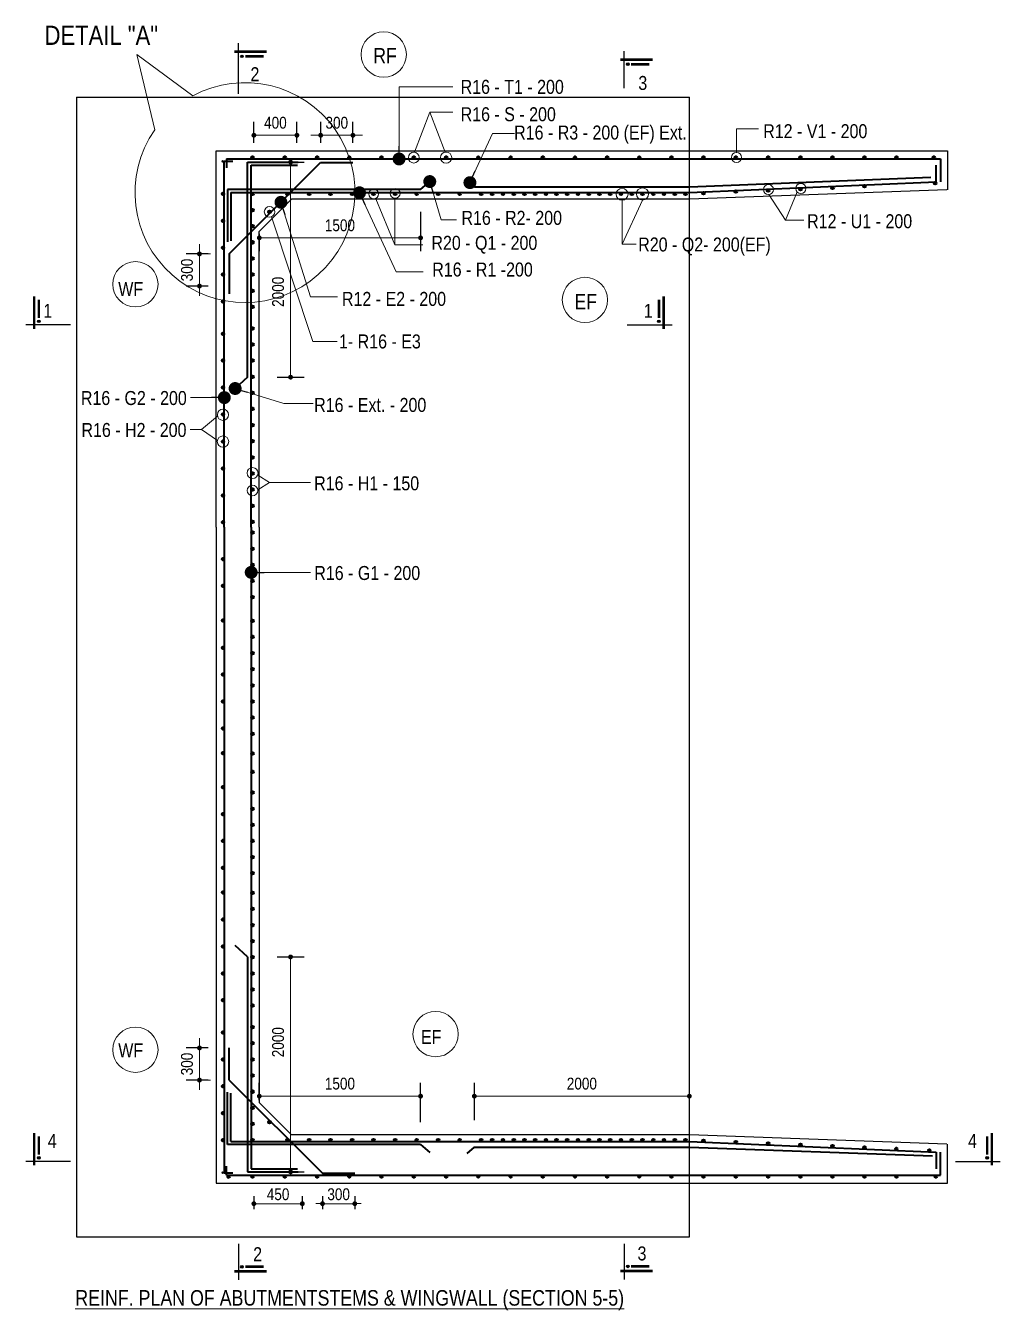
# Model space of a CAD drawing. Header units: millimetres. Extents: x -44822 to 222670, y -173707 to 25116.
# Drawn here: x 201353 to 210416, y 2282 to 14230 of the extents above; entities that cross this region are included whole.
import ezdxf

# ---------------------------------------------------------------- set-up
doc = ezdxf.new("R2010")
doc.units = ezdxf.units.MM
doc.header["$LTSCALE"] = 5
doc.header["$PDMODE"] = 2
doc.layers.add('Abutment W Line', color=200, linetype='Continuous')
doc.layers.add('Extra Line', color=70, linetype='Continuous')
for name, color, linetype, lineweight in [('Ber', 12, 'Continuous', 35), ('Dimision', 4, 'Continuous', 13), ('Text', 7, 'Continuous', 0)]:
    doc.layers.add(name, color=color, linetype=linetype, lineweight=lineweight)
doc.styles.get("Standard").update_dxf_attribs({"font": 'ARIALN.TTF'})
doc.dimstyles.new('ISO-25', dxfattribs={"dimtxt": 75, "dimasz": 45, "dimexe": 125, "dimexo": 75.625, "dimgap": 60, "dimtad": 1, "dimdec": 0, "dimtxsty": 'Standard', "dimblk": 'DOT', "dimcen": 52.5, "dimclrd": 256, "dimclre": 256, "dimclrt": 256, "dimadec": 0, "dimazin": 0, "dimtfac": 1, "dimtdec": 0, "dimtix": 1, "dimtmove": 0, "dimatfit": 3, "dimldrblk": 'DOT', "dimfxl": 1, "dimlwd": -1, "dimarcsym": 0})

# ---------------------------------------------------------------- blocks, each defined once
blk = doc.blocks.new('_Dot')
at = {"color": 0, "linetype": 'ByBlock', "lineweight": -2}
blk.add_line((-0.5, 0), (-1, 0), dxfattribs=at)
at = {"color": 0, "linetype": 'ByBlock', "const_width": 0.5}
blk.add_lwpolyline([(-0.25, 0, 1), (0.25, 0, 1)], format="xyb", close=True, dxfattribs=at)
blk = doc.blocks.new('*D213')
at = {"layer": 'Defpoints', "color": 0, "lineweight": 50, "transparency": 16777216}
for p in [(203875, 13211), (203475, 13065), (203875, 13065)]:
    blk.add_point(p, dxfattribs=at)
at = {"layer": 'Dimision', "lineweight": -2, "transparency": 16777216}
for p, q in [((203475, 13141), (203475, 13336)), ((203875, 13141), (203875, 13336))]:
    blk.add_line(p, q, dxfattribs=at)
at = {"layer": 'Dimision', "transparency": 16777216}
blk.add_line((203520, 13211), (203830, 13211), dxfattribs=at)
at = {"layer": 'Dimision', "transparency": 16777216, "xscale": 45, "yscale": 45, "zscale": 45, "rotation": 180}
blk.add_blockref('_Dot', (203475, 13211), dxfattribs=at)
at = {"layer": 'Dimision', "transparency": 16777216, "xscale": 45, "yscale": 45, "zscale": 45}
blk.add_blockref('_Dot', (203875, 13211), dxfattribs=at)
at = {"layer": 'Dimision', "transparency": 16777216, "insert": (203675, 13327), "char_height": 110, "attachment_point": 5}
blk.add_mtext('400', dxfattribs=at)
blk = doc.blocks.new('*D214')
at = {"layer": 'Defpoints', "color": 0, "lineweight": 50, "transparency": 16777216}
for p in [(204396, 13211), (204096, 13065), (204396, 13065)]:
    blk.add_point(p, dxfattribs=at)
at = {"layer": 'Dimision', "lineweight": -2, "transparency": 16777216}
for p, q in [((204096, 13141), (204096, 13336)), ((204396, 13141), (204396, 13336))]:
    blk.add_line(p, q, dxfattribs=at)
at = {"layer": 'Dimision', "transparency": 16777216}
for p, q in [((204051, 13211), (204006, 13211)), ((204096, 13211), (204396, 13211)), ((204441, 13211), (204486, 13211))]:
    blk.add_line(p, q, dxfattribs=at)
at = {"layer": 'Dimision', "transparency": 16777216, "xscale": 45, "yscale": 45, "zscale": 45}
blk.add_blockref('_Dot', (204096, 13211), dxfattribs=at)
at = {"layer": 'Dimision', "transparency": 16777216, "xscale": 45, "yscale": 45, "zscale": 45, "rotation": 180}
blk.add_blockref('_Dot', (204396, 13211), dxfattribs=at)
at = {"layer": 'Dimision', "transparency": 16777216, "insert": (204246, 13327), "char_height": 110, "attachment_point": 5}
blk.add_mtext('300', dxfattribs=at)
blk = doc.blocks.new('*D239')
at = {"layer": 'Defpoints', "color": 0, "lineweight": 50, "transparency": 16777216}
for p in [(203125, 12108), (202969, 11808), (203125, 11808)]:
    blk.add_point(p, dxfattribs=at)
at = {"layer": 'Dimision', "transparency": 16777216}
for p, q in [((202969, 12153), (202969, 12198)), ((202969, 12108), (202969, 11808)), ((202969, 11763), (202969, 11718))]:
    blk.add_line(p, q, dxfattribs=at)
at = {"layer": 'Dimision', "lineweight": -2, "transparency": 16777216}
for p, q in [((203049, 12108), (202844, 12108)), ((203049, 11808), (202844, 11808))]:
    blk.add_line(p, q, dxfattribs=at)
at = {"layer": 'Dimision', "transparency": 16777216, "xscale": 45, "yscale": 45, "zscale": 45}
for p, rotation in [((202969, 12108), 270), ((202969, 11808), 90)]:
    blk.add_blockref('_Dot', p, dxfattribs=dict(at, rotation=rotation))
at = {"layer": 'Dimision', "transparency": 16777216, "insert": (202853, 11958), "char_height": 110, "attachment_point": 5, "rotation": 90}
blk.add_mtext('300', dxfattribs=at)
blk = doc.blocks.new('*D216')
at = {"layer": 'Defpoints', "color": 0, "lineweight": 50, "transparency": 16777216}
for p in [(205025, 12574), (203525, 12370), (205025, 12257)]:
    blk.add_point(p, dxfattribs=at)
at = {"layer": 'Dimision', "lineweight": -2, "transparency": 16777216}
for p, q in [((205025, 12499), (205025, 12132)), ((203525, 12294), (203525, 12132))]:
    blk.add_line(p, q, dxfattribs=at)
at = {"layer": 'Dimision', "transparency": 16777216}
blk.add_line((203570, 12257), (204980, 12257), dxfattribs=at)
at = {"layer": 'Dimision', "transparency": 16777216, "xscale": 45, "yscale": 45, "zscale": 45, "rotation": 180}
blk.add_blockref('_Dot', (203525, 12257), dxfattribs=at)
at = {"layer": 'Dimision', "transparency": 16777216, "xscale": 45, "yscale": 45, "zscale": 45}
blk.add_blockref('_Dot', (205025, 12257), dxfattribs=at)
at = {"layer": 'Dimision', "transparency": 16777216, "insert": (204275, 12373), "char_height": 110, "attachment_point": 5}
blk.add_mtext('1500', dxfattribs=at)
blk = doc.blocks.new('*D217')
at = {"layer": 'Defpoints', "color": 0, "lineweight": 50, "transparency": 16777216}
for p in [(203417, 12961), (203614, 10961), (203816, 10961)]:
    blk.add_point(p, dxfattribs=at)
at = {"layer": 'Dimision', "lineweight": -2, "transparency": 16777216}
for p, q in [((203493, 12961), (203941, 12961)), ((203690, 10961), (203941, 10961))]:
    blk.add_line(p, q, dxfattribs=at)
at = {"layer": 'Dimision', "transparency": 16777216}
blk.add_line((203816, 12916), (203816, 11006), dxfattribs=at)
at = {"layer": 'Dimision', "transparency": 16777216, "xscale": 45, "yscale": 45, "zscale": 45}
for p, rotation in [((203816, 12961), 90), ((203816, 10961), 270)]:
    blk.add_blockref('_Dot', p, dxfattribs=dict(at, rotation=rotation))
at = {"layer": 'Dimision', "transparency": 16777216, "insert": (203700, 11755), "char_height": 110, "attachment_point": 5, "rotation": 90}
blk.add_mtext('2000', dxfattribs=at)
blk = doc.blocks.new('*D231')
at = {"layer": 'Defpoints', "color": 0, "lineweight": 50, "transparency": 16777216}
for p in [(203475, 3420), (203925, 3420), (203925, 3274)]:
    blk.add_point(p, dxfattribs=at)
at = {"layer": 'Dimision', "lineweight": -2, "transparency": 16777216}
for p, q in [((203475, 3344), (203475, 3224)), ((203925, 3344), (203925, 3224))]:
    blk.add_line(p, q, dxfattribs=at)
at = {"layer": 'Dimision', "transparency": 16777216}
blk.add_line((203520, 3274), (203880, 3274), dxfattribs=at)
at = {"layer": 'Dimision', "transparency": 16777216, "xscale": 45, "yscale": 45, "zscale": 45, "rotation": 180}
blk.add_blockref('_Dot', (203475, 3274), dxfattribs=at)
at = {"layer": 'Dimision', "transparency": 16777216, "xscale": 45, "yscale": 45, "zscale": 45}
blk.add_blockref('_Dot', (203925, 3274), dxfattribs=at)
at = {"layer": 'Dimision', "transparency": 16777216, "insert": (203700, 3361), "char_height": 110, "attachment_point": 5}
blk.add_mtext('450', dxfattribs=at)
blk = doc.blocks.new('*D232')
at = {"layer": 'Defpoints', "color": 0, "lineweight": 50, "transparency": 16777216}
for p in [(204113, 3420), (204413, 3420), (204413, 3274)]:
    blk.add_point(p, dxfattribs=at)
at = {"layer": 'Dimision', "lineweight": -2, "transparency": 16777216}
for p, q in [((204113, 3344), (204113, 3224)), ((204413, 3344), (204413, 3224))]:
    blk.add_line(p, q, dxfattribs=at)
at = {"layer": 'Dimision', "transparency": 16777216}
blk.add_line((204158, 3274), (204368, 3274), dxfattribs=at)
at = {"layer": 'Dimision', "transparency": 16777216, "xscale": 45, "yscale": 45, "zscale": 45, "rotation": 180}
blk.add_blockref('_Dot', (204113, 3274), dxfattribs=at)
at = {"layer": 'Dimision', "transparency": 16777216, "xscale": 45, "yscale": 45, "zscale": 45}
blk.add_blockref('_Dot', (204413, 3274), dxfattribs=at)
at = {"layer": 'Dimision', "transparency": 16777216, "insert": (204263, 3361), "char_height": 110, "attachment_point": 5}
blk.add_mtext('300', dxfattribs=at)
blk = doc.blocks.new('*D242')
at = {"layer": 'Defpoints', "color": 0, "lineweight": 50, "transparency": 16777216}
for p in [(202969, 4723), (203125, 4723), (203125, 4423)]:
    blk.add_point(p, dxfattribs=at)
at = {"layer": 'Dimision', "transparency": 16777216}
for p, q in [((202969, 4768), (202969, 4813)), ((202969, 4423), (202969, 4723)), ((202969, 4378), (202969, 4333))]:
    blk.add_line(p, q, dxfattribs=at)
at = {"layer": 'Dimision', "lineweight": -2, "transparency": 16777216}
for p, q in [((203049, 4723), (202844, 4723)), ((203049, 4423), (202844, 4423))]:
    blk.add_line(p, q, dxfattribs=at)
at = {"layer": 'Dimision', "transparency": 16777216, "xscale": 45, "yscale": 45, "zscale": 45}
for p, rotation in [((202969, 4723), 270), ((202969, 4423), 90)]:
    blk.add_blockref('_Dot', p, dxfattribs=dict(at, rotation=rotation))
at = {"layer": 'Dimision', "transparency": 16777216, "insert": (202853, 4573), "char_height": 110, "attachment_point": 5, "rotation": 90}
blk.add_mtext('300', dxfattribs=at)
blk = doc.blocks.new('*D234')
at = {"layer": 'Defpoints', "color": 0, "lineweight": 50, "transparency": 16777216}
for p in [(205025, 4274), (203525, 4161), (205025, 3957)]:
    blk.add_point(p, dxfattribs=at)
at = {"layer": 'Dimision', "lineweight": -2, "transparency": 16777216}
for p, q in [((203525, 4237), (203525, 4399)), ((205025, 4032), (205025, 4399))]:
    blk.add_line(p, q, dxfattribs=at)
at = {"layer": 'Dimision', "transparency": 16777216}
blk.add_line((203570, 4274), (204980, 4274), dxfattribs=at)
at = {"layer": 'Dimision', "transparency": 16777216, "xscale": 45, "yscale": 45, "zscale": 45, "rotation": 180}
blk.add_blockref('_Dot', (203525, 4274), dxfattribs=at)
at = {"layer": 'Dimision', "transparency": 16777216, "xscale": 45, "yscale": 45, "zscale": 45}
blk.add_blockref('_Dot', (205025, 4274), dxfattribs=at)
at = {"layer": 'Dimision', "transparency": 16777216, "insert": (204275, 4390), "char_height": 110, "attachment_point": 5}
blk.add_mtext('1500', dxfattribs=at)
blk = doc.blocks.new('*D235')
at = {"layer": 'Defpoints', "color": 0, "lineweight": 50, "transparency": 16777216}
for p in [(205525, 4274), (205525, 3976), (207525, 4006)]:
    blk.add_point(p, dxfattribs=at)
at = {"layer": 'Dimision', "lineweight": -2, "transparency": 16777216}
for p, q in [((205525, 4052), (205525, 4399)), ((207525, 4082), (207525, 4399))]:
    blk.add_line(p, q, dxfattribs=at)
at = {"layer": 'Dimision', "transparency": 16777216}
blk.add_line((207480, 4274), (205570, 4274), dxfattribs=at)
at = {"layer": 'Dimision', "transparency": 16777216, "xscale": 45, "yscale": 45, "zscale": 45, "rotation": 180}
blk.add_blockref('_Dot', (205525, 4274), dxfattribs=at)
at = {"layer": 'Dimision', "transparency": 16777216, "xscale": 45, "yscale": 45, "zscale": 45}
blk.add_blockref('_Dot', (207525, 4274), dxfattribs=at)
at = {"layer": 'Dimision', "transparency": 16777216, "insert": (206525, 4390), "char_height": 110, "attachment_point": 5}
blk.add_mtext('2000', dxfattribs=at)
blk = doc.blocks.new('*D295')
at = {"layer": 'Defpoints', "color": 0, "lineweight": 50, "transparency": 16777216}
for p in [(203614, 5569), (203816, 5569), (203417, 3570)]:
    blk.add_point(p, dxfattribs=at)
at = {"layer": 'Dimision', "lineweight": -2, "transparency": 16777216}
for p, q in [((203690, 5569), (203941, 5569)), ((203493, 3570), (203941, 3570))]:
    blk.add_line(p, q, dxfattribs=at)
at = {"layer": 'Dimision', "transparency": 16777216}
blk.add_line((203816, 3615), (203816, 5524), dxfattribs=at)
at = {"layer": 'Dimision', "transparency": 16777216, "xscale": 45, "yscale": 45, "zscale": 45}
for p, rotation in [((203816, 5569), 90), ((203816, 3570), 270)]:
    blk.add_blockref('_Dot', p, dxfattribs=dict(at, rotation=rotation))
at = {"layer": 'Dimision', "transparency": 16777216, "insert": (203700, 4776), "char_height": 110, "attachment_point": 5, "rotation": 90}
blk.add_mtext('2000', dxfattribs=at)

msp = doc.modelspace()

# ---------------------------------------------------------------- hatches: boundary and pattern name
at = {"layer": 'Ber'}
for points in [[(203172.3, 12968.7, 1), (203197.3, 12968.7, 1)], [(203450, 13003, 1), (203475, 13003, 1)], [(203450, 13003, 1), (203475, 13003, 1)], [(203750, 13003, 1), (203775, 13003, 1)], [(203750, 13003, 1), (203775, 13003, 1)], [(204050, 13003, 1), (204075, 13003, 1)], [(204050, 13003, 1), (204075, 13003, 1)], [(204350, 13003, 1), (204375, 13003, 1)], [(204350, 13003, 1), (204375, 13003, 1)], [(204650, 13003, 1), (204675, 13003, 1)], [(204650, 13003, 1), (204675, 13003, 1)], [(204950, 13003, 1), (204975, 13003, 1)], [(204950, 13003, 1), (204975, 13003, 1)], [(205250, 13003, 1), (205275, 13003, 1)], [(205250, 13003, 1), (205275, 13003, 1)], [(205550, 13003, 1), (205575, 13003, 1)], [(205550, 13003, 1), (205575, 13003, 1)], [(205850, 13003, 1), (205875, 13003, 1)], [(205850, 13003, 1), (205875, 13003, 1)], [(206148.6, 13003, 1), (206173.6, 13003, 1)], [(206148.6, 13003, 1), (206173.6, 13003, 1)], [(206448.6, 13003, 1), (206473.6, 13003, 1)], [(206448.6, 13003, 1), (206473.6, 13003, 1)], [(206748.6, 13003, 1), (206773.6, 13003, 1)], [(206748.6, 13003, 1), (206773.6, 13003, 1)], [(207047.2, 13003, 1), (207072.2, 13003, 1)], [(207345.8, 13003, 1), (207370.8, 13003, 1)], [(207643.9, 13003, 1), (207668.9, 13003, 1)], [(207944.6, 13003, 1), (207969.6, 13003, 1)], [(207944.6, 13003, 1), (207969.6, 13003, 1)], [(208245.3, 13003, 1), (208270.3, 13003, 1)], [(208245.3, 13003, 1), (208270.3, 13003, 1)], [(208546, 13003, 1), (208571, 13003, 1)], [(208546, 13003, 1), (208571, 13003, 1)], [(208844.1, 13003, 1), (208869.1, 13003, 1)], [(208844.1, 13003, 1), (208869.1, 13003, 1)], [(209140.7, 13003, 1), (209165.7, 13003, 1)], [(209140.7, 13003, 1), (209165.7, 13003, 1)], [(209438.6, 13003, 1), (209463.6, 13003, 1)], [(209438.6, 13003, 1), (209463.6, 13003, 1)], [(209786.3, 13003, 1), (209811.3, 13003, 1)], [(209786.3, 13003, 1), (209811.3, 13003, 1)], [(203175, 12665.2, 1), (203200, 12665.2, 1)], [(203450, 12665.2, 1), (203475, 12665.2, 1)], [(203775.8, 12665.1, 1), (203800.8, 12665.1, 1)], [(203975.8, 12665.1, 1), (204000.8, 12665.1, 1)], [(204175.8, 12665.1, 1), (204200.8, 12665.1, 1)], [(204375.8, 12665.1, 1), (204400.8, 12665.1, 1)], [(204575.8, 12665.1, 1), (204600.8, 12665.1, 1)], [(204775.8, 12665.1, 1), (204800.8, 12665.1, 1)], [(204975.8, 12665.1, 1), (205000.8, 12665.1, 1)], [(205175.8, 12665.1, 1), (205200.8, 12665.1, 1)], [(205375.8, 12665.1, 1), (205400.8, 12665.1, 1)], [(205575.7, 12665.1, 1), (205600.7, 12665.1, 1)], [(205679.2, 12665.1, 1), (205704.2, 12665.1, 1)], [(205779.2, 12665.1, 1), (205804.2, 12665.1, 1)], [(205879.2, 12665.1, 1), (205904.2, 12665.1, 1)], [(205979.2, 12665.1, 1), (206004.2, 12665.1, 1)], [(206079.2, 12665.1, 1), (206104.2, 12665.1, 1)], [(206179.2, 12665.1, 1), (206204.2, 12665.1, 1)], [(206276.7, 12665.1, 1), (206301.7, 12665.1, 1)], [(206376.7, 12665.1, 1), (206401.7, 12665.1, 1)], [(206476.7, 12665.1, 1), (206501.7, 12665.1, 1)], [(206576.7, 12665.1, 1), (206601.7, 12665.1, 1)], [(206676.7, 12665.1, 1), (206701.7, 12665.1, 1)], [(206776.7, 12665.1, 1), (206801.7, 12665.1, 1)], [(206876.7, 12665.1, 1), (206901.7, 12665.1, 1)], [(206976.7, 12665.1, 1), (207001.7, 12665.1, 1)], [(207076.7, 12665.1, 1), (207101.7, 12665.1, 1)], [(207176.7, 12665.1, 1), (207201.7, 12665.1, 1)], [(207276.7, 12665.1, 1), (207301.7, 12665.1, 1)], [(207376.7, 12665.1, 1), (207401.7, 12665.1, 1)], [(207476.7, 12665.1, 1), (207501.7, 12665.1, 1)], [(207643.9, 12671.9, 1), (207668.9, 12671.9, 1)], [(207944.6, 12687.7, 1), (207969.6, 12687.7, 1)], [(208245.3, 12696.9, 1), (208270.3, 12696.9, 1)], [(208546, 12710.4, 1), (208571, 12710.4, 1)], [(208844.1, 12723.1, 1), (208869.1, 12723.1, 1)], [(209140.7, 12736.3, 1), (209165.7, 12736.3, 1)], [(209799, 12764.1, 1), (209824, 12764.1, 1)], [(203175, 12415.2, 1), (203200, 12415.2, 1)], [(203450, 12515.2, 1), (203475, 12515.2, 1)], [(203608.5, 12498.7, 1), (203633.5, 12498.7, 1)], [(203450, 12365.2, 1), (203475, 12365.2, 1)], [(203450, 12215.2, 1), (203475, 12215.2, 1)], [(203175, 12165.2, 1), (203200, 12165.2, 1)], [(203450, 12065.2, 1), (203475, 12065.2, 1)], [(203175, 11915.2, 1), (203200, 11915.2, 1)], [(203450, 11915.2, 1), (203475, 11915.2, 1)], [(203450, 11765.2, 1), (203475, 11765.2, 1)], [(203175, 11665.2, 1), (203200, 11665.2, 1)], [(203450, 11615.2, 1), (203475, 11615.2, 1)], [(203175, 11365.2, 1), (203200, 11365.2, 1)], [(203450, 11415.2, 1), (203475, 11415.2, 1)], [(203450, 11265.2, 1), (203475, 11265.2, 1)], [(203175, 11115.2, 1), (203200, 11115.2, 1)], [(203450, 11115.2, 1), (203475, 11115.2, 1)], [(203175, 10865.2, 1), (203200, 10865.2, 1)], [(203450, 10965.2, 1), (203475, 10965.2, 1)], [(203450, 10815.2, 1), (203475, 10815.2, 1)], [(203450, 10665.2, 1), (203475, 10665.2, 1)], [(203175, 10615.2, 1), (203200, 10615.2, 1)], [(203450, 10515.2, 1), (203475, 10515.2, 1)], [(203175, 10361.4, 1), (203200, 10361.4, 1)], [(203450, 10365.2, 1), (203475, 10365.2, 1)], [(203450, 10215.2, 1), (203475, 10215.2, 1)], [(203175, 10111.4, 1), (203200, 10111.4, 1)], [(203450, 10065.2, 1), (203475, 10065.2, 1)], [(203450, 9915.2, 1), (203475, 9915.2, 1)], [(203175, 9861.4, 1), (203200, 9861.4, 1)], [(203450, 9765.2, 1), (203475, 9765.2, 1)], [(203175, 9611.4, 1), (203200, 9611.4, 1)], [(203450, 9615.2, 1), (203475, 9615.2, 1)], [(203450, 9515.8, -1), (203475, 9515.8, -1)], [(203450, 9365.8, -1), (203475, 9365.8, -1)], [(203175, 9269.6, -1), (203200, 9269.6, -1)], [(203450, 9215.8, -1), (203475, 9215.8, -1)], [(203175, 9019.6, -1), (203200, 9019.6, -1)], [(203450, 9065.8, -1), (203475, 9065.8, -1)], [(203450, 8915.8, -1), (203475, 8915.8, -1)], [(203175, 8698.5, -1), (203200, 8698.5, -1)], [(203450, 8694.7, -1), (203475, 8694.7, -1)], [(203450, 8544.7, -1), (203475, 8544.7, -1)], [(203175, 8444.7, -1), (203200, 8444.7, -1)], [(203450, 8394.7, -1), (203475, 8394.7, -1)], [(203450, 8244.7, -1), (203475, 8244.7, -1)], [(203175, 8194.7, -1), (203200, 8194.7, -1)], [(203450, 8094.7, -1), (203475, 8094.7, -1)], [(203175, 7944.7, -1), (203200, 7944.7, -1)], [(203450, 7944.7, -1), (203475, 7944.7, -1)], [(203450, 7794.7, -1), (203475, 7794.7, -1)], [(203175, 7694.7, -1), (203200, 7694.7, -1)], [(203450, 7644.7, -1), (203475, 7644.7, -1)], [(203175, 7463.5, -1), (203200, 7463.5, -1)], [(203450, 7459.7, -1), (203475, 7459.7, -1)], [(203450, 7289.2, -1), (203475, 7289.2, -1)], [(203175, 7147.5, -1), (203200, 7147.5, -1)], [(203450, 7097.5, -1), (203475, 7097.5, -1)], [(203450, 6947.5, -1), (203475, 6947.5, -1)], [(203175, 6897.5, -1), (203200, 6897.5, -1)], [(203450, 6797.5, -1), (203475, 6797.5, -1)], [(203175, 6647.5, -1), (203200, 6647.5, -1)], [(203450, 6647.5, -1), (203475, 6647.5, -1)], [(203450, 6497.5, -1), (203475, 6497.5, -1)], [(203175, 6397.5, -1), (203200, 6397.5, -1)], [(203450, 6347.5, -1), (203475, 6347.5, -1)], [(203175, 6169.6, -1), (203200, 6169.6, -1)], [(203450, 6165.8, -1), (203475, 6165.8, -1)], [(203450, 6015.8, -1), (203475, 6015.8, -1)], [(203175, 5915.8, -1), (203200, 5915.8, -1)], [(203450, 5865.8, -1), (203475, 5865.8, -1)], [(203175, 5665.8, -1), (203200, 5665.8, -1)], [(203450, 5715.8, -1), (203475, 5715.8, -1)], [(203450, 5565.8, -1), (203475, 5565.8, -1)], [(203175, 5415.8, -1), (203200, 5415.8, -1)], [(203450, 5415.8, -1), (203475, 5415.8, -1)], [(203450, 5265.8, -1), (203475, 5265.8, -1)], [(203175, 5165.8, -1), (203200, 5165.8, -1)], [(203450, 5115.8, -1), (203475, 5115.8, -1)], [(203450, 4915.8, -1), (203475, 4915.8, -1)], [(203175, 4865.8, -1), (203200, 4865.8, -1)], [(203450, 4765.8, -1), (203475, 4765.8, -1)], [(203175, 4615.8, -1), (203200, 4615.8, -1)], [(203450, 4615.8, -1), (203475, 4615.8, -1)], [(203450, 4465.8, -1), (203475, 4465.8, -1)], [(203175, 4365.8, -1), (203200, 4365.8, -1)], [(203450, 4315.8, -1), (203475, 4315.8, -1)], [(203175, 4115.8, -1), (203200, 4115.8, -1)], [(203450, 4165.8, -1), (203475, 4165.8, -1)], [(203450, 4015.8, -1), (203475, 4015.8, -1)], [(203608.5, 4032.3, -1), (203633.5, 4032.3, -1)], [(203175, 3865.8, -1), (203200, 3865.8, -1)], [(203450, 3865.8, -1), (203475, 3865.8, -1)], [(203775.8, 3865.8, -1), (203800.8, 3865.8, -1)], [(203975.8, 3865.8, -1), (204000.8, 3865.8, -1)], [(204175.8, 3865.8, -1), (204200.8, 3865.8, -1)], [(204375.8, 3865.8, -1), (204400.8, 3865.8, -1)], [(204575.8, 3865.8, -1), (204600.8, 3865.8, -1)], [(204775.8, 3865.8, -1), (204800.8, 3865.8, -1)], [(204975.8, 3865.8, -1), (205000.8, 3865.8, -1)], [(205175.8, 3865.8, -1), (205200.8, 3865.8, -1)], [(205375.8, 3865.8, -1), (205400.8, 3865.8, -1)], [(205575.7, 3865.8, -1), (205600.7, 3865.8, -1)], [(205679.2, 3865.8, -1), (205704.2, 3865.8, -1)], [(205779.2, 3865.8, -1), (205804.2, 3865.8, -1)], [(205879.2, 3865.8, -1), (205904.2, 3865.8, -1)], [(205979.2, 3865.8, -1), (206004.2, 3865.8, -1)], [(206079.2, 3865.8, -1), (206104.2, 3865.8, -1)], [(206179.2, 3865.8, -1), (206204.2, 3865.8, -1)], [(206276.7, 3865.8, -1), (206301.7, 3865.8, -1)], [(206376.7, 3865.8, -1), (206401.7, 3865.8, -1)], [(206476.7, 3865.8, -1), (206501.7, 3865.8, -1)], [(206576.7, 3865.8, -1), (206601.7, 3865.8, -1)], [(206676.7, 3865.8, -1), (206701.7, 3865.8, -1)], [(206776.7, 3865.8, -1), (206801.7, 3865.8, -1)], [(206876.7, 3865.8, -1), (206901.7, 3865.8, -1)], [(206976.7, 3865.8, -1), (207001.7, 3865.8, -1)], [(207076.7, 3865.8, -1), (207101.7, 3865.8, -1)], [(207176.7, 3865.8, -1), (207201.7, 3865.8, -1)], [(207276.7, 3865.8, -1), (207301.7, 3865.8, -1)], [(207376.7, 3865.8, -1), (207401.7, 3865.8, -1)], [(207476.7, 3865.8, -1), (207501.7, 3865.8, -1)], [(207643.9, 3859, -1), (207668.9, 3859, -1)], [(207944.6, 3845.8, -1), (207969.6, 3845.8, -1)], [(208245.3, 3834.1, -1), (208270.3, 3834.1, -1)], [(208546, 3820.9, -1), (208571, 3820.9, -1)], [(208844.1, 3808, -1), (208869.1, 3808, -1)], [(209140.7, 3795.4, -1), (209165.7, 3795.4, -1)], [(209436.7, 3782.8, -1), (209461.7, 3782.8, -1)], [(209744.1, 3768.6, -1), (209769.1, 3768.6, -1)], [(203172.3, 3562.2, -1), (203197.3, 3562.2, -1)], [(203227.5, 3527.2, -1), (203252.5, 3527.2, -1)], [(203450, 3528, -1), (203475, 3528, -1)], [(203750, 3528, -1), (203775, 3528, -1)], [(204050, 3528, -1), (204075, 3528, -1)], [(204350, 3528, -1), (204375, 3528, -1)], [(204650, 3528, -1), (204675, 3528, -1)], [(204950, 3528, -1), (204975, 3528, -1)], [(205250, 3528, -1), (205275, 3528, -1)], [(205550, 3528, -1), (205575, 3528, -1)], [(205850, 3528, -1), (205875, 3528, -1)], [(206148.6, 3528, -1), (206173.6, 3528, -1)], [(206448.6, 3528, -1), (206473.6, 3528, -1)], [(206748.6, 3528, -1), (206773.6, 3528, -1)], [(207047.2, 3528, -1), (207072.2, 3528, -1)], [(207345.8, 3528, -1), (207370.8, 3528, -1)], [(207643.9, 3528, -1), (207668.9, 3528, -1)], [(207944.6, 3528, -1), (207969.6, 3528, -1)], [(208245.3, 3528, -1), (208270.3, 3528, -1)], [(208546, 3528, -1), (208571, 3528, -1)], [(208844.1, 3528, -1), (208869.1, 3528, -1)], [(209140.7, 3528, -1), (209165.7, 3528, -1)], [(209439.4, 3528, -1), (209464.4, 3528, -1)], [(209804.6, 3528, -1), (209829.6, 3528, -1)]]:
    msp.add_hatch(color=256, dxfattribs=at).paths.add_polyline_path(points)
at = {"layer": 'Extra Line'}
for points in [[(203376.1, 13945.3, 1), (203351.7, 13945.3, 1)], [(206964.5, 13871.4, 1), (206940, 13871.4, 1)], [(201487.2, 11480.4, 1), (201462.7, 11480.4, 1)], [(207229.1, 11480.4, 1), (207253.6, 11480.4, 1)], [(201487.2, 3700.2, 1), (201462.7, 3700.2, 1)], [(210282, 3700.2, 1), (210306.4, 3700.2, 1)], [(203351.7, 2687.3, 1), (203376.1, 2687.3, 1)], [(206940, 2690.8, 1), (206964.5, 2690.8, 1)]]:
    msp.add_hatch(color=256, dxfattribs=at).paths.add_polyline_path(points)

# ---------------------------------------------------------------- linework, layer by layer
at = {"layer": 'Abutment W Line'}
for p, q in [((203125, 9565.5), (203125, 13065.5)), ((203125, 13065.5), (209919.3, 13065.5)), ((203125, 13065.5), (209925, 13065.5)), ((209919.3, 12704.4), (207525, 12615.5)), ((203525, 12315.5), (203825, 12615.5)), ((207525, 12615.5), (203825, 12615.5)), ((203525, 9565.5), (203525, 12315.5)), ((203125, 9565.5), (203125, 3465.5)), ((203525, 9565.5), (203525, 4215.5)), ((203525, 4215.5), (203825, 3915.5)), ((207525, 3915.5), (203825, 3915.5)), ((209919.3, 3826.6), (207525, 3915.5)), ((203125, 3465.5), (209925, 3465.5))]:
    msp.add_line(p, q, dxfattribs=at)
for points in [[(209925, 13065.5), (209925, 12704.5)], [(209925, 3465.5), (209925, 3826.5)]]:
    msp.add_lwpolyline(points, dxfattribs=at)
at = {"layer": 'Ber'}
for p, q in [((203200, 9565.5), (203200, 12970)), ((203200, 12970), (203277.9, 12970)), ((203220.1, 12990.5), (209861.2, 12990.5)), ((203220.1, 12990.5), (209861.2, 12990.5)), ((203220.1, 12990.5), (203220.1, 12908.2)), ((203246.5, 12107.8), (204095.9, 12957.1)), ((203416.9, 10961.5), (203416.9, 12961.2)), ((203416.9, 12961.2), (203885.3, 12961.2)), ((203450, 9565.5), (203450, 12932.1)), ((203450, 12932.1), (203880.1, 12932.1)), ((204095.9, 12957.1), (204396.1, 12957.1)), ((204095.9, 12957.1), (204396.1, 12957.1)), ((205526.7, 12730.8), (205441.1, 12805)), ((205025, 12706.2), (203228.9, 12706.2)), ((203228.9, 12706.2), (203228.9, 12220.8)), ((203260.9, 12677.8), (203260.9, 12227.8)), ((205025, 12706.2), (205110.5, 12780.4)), ((203246.5, 12107.8), (203246.5, 11736.2)), ((203246.5, 12107.8), (203246.5, 11807.2)), ((203416.9, 10961.5), (203300.5, 10855.7)), ((203200, 9565.5), (203200, 3560.9)), ((203450, 9565.5), (203450, 3596.6)), ((203416.9, 5569.5), (203300.5, 5675.2)), ((203416.9, 5569.5), (203416.9, 3569.8)), ((203246.5, 4423.2), (203246.5, 4723.8)), ((203246.5, 4423.2), (204112.3, 3557.5)), ((203228.9, 3824.7), (203228.9, 4310.1)), ((203260.9, 3853.2), (203260.9, 4303.2)), ((205025, 3824.7), (203228.9, 3824.7)), ((205025, 3824.7), (205110.5, 3750.5)), ((203220.1, 3540.5), (203220.1, 3622.8)), ((203450, 3598.8), (203880.1, 3598.8)), ((203200, 3560.9), (203277.9, 3560.9)), ((203220.1, 3540.5), (209861.2, 3540.5)), ((203416.9, 3569.8), (203885.3, 3569.8)), ((204112.3, 3557.5), (204412.5, 3557.5))]:
    msp.add_line(p, q, dxfattribs=at)
for points in [[(209821.4, 12777.7), (209821.4, 12932.7)], [(209821.4, 12777.7), (209821.4, 12932.7)], [(209861.2, 12990.5), (209861.2, 12793.3)], [(209861.2, 12990.5), (209861.2, 12778.6)], [(205457.3, 12790.9), (205526.7, 12730.8), (207525, 12730.8), (209770.4, 12822.3)], [(203260.9, 12677.8), (207525, 12677.8), (209821.4, 12777.7)], [(203260.9, 3853.2), (207525, 3853.2), (209821.4, 3753.3)], [(205457.3, 3739.4), (205526.7, 3799.6), (207525, 3799.6), (209785, 3720.3)], [(209821.4, 3753.3), (209821.4, 3598.2)], [(209861.2, 3540.5), (209861.2, 3752.4)]]:
    msp.add_lwpolyline(points, dxfattribs=at)
for centre in [(203462.5, 13003), (203462.5, 13003), (203762.5, 13003), (203762.5, 13003), (204062.5, 13003), (204062.5, 13003), (204362.5, 13003), (204362.5, 13003), (204662.5, 13003), (204662.5, 13003), (204962.5, 13003), (204962.5, 13003), (205262.5, 13003), (205262.5, 13003), (205562.5, 13003), (205562.5, 13003), (205862.5, 13003), (205862.5, 13003), (206161.1, 13003), (206161.1, 13003), (206461.1, 13003), (206461.1, 13003), (206761.1, 13003), (206761.1, 13003), (207059.7, 13003), (207358.3, 13003), (207656.4, 13003), (207957.1, 13003), (207957.1, 13003), (208257.8, 13003), (208257.8, 13003), (208558.5, 13003), (208558.5, 13003), (208856.6, 13003), (208856.6, 13003), (209153.2, 13003), (209153.2, 13003), (209451.1, 13003), (209451.1, 13003), (209798.8, 13003), (209798.8, 13003), (203187.5, 12665.2), (203462.5, 12665.2), (203788.3, 12665.1), (203988.3, 12665.1), (204188.3, 12665.1), (204388.3, 12665.1), (204588.3, 12665.1), (204788.3, 12665.1), (204988.3, 12665.1), (205188.3, 12665.1), (205388.3, 12665.1), (205588.2, 12665.1), (205691.7, 12665.1), (205791.7, 12665.1), (205891.7, 12665.1), (205991.7, 12665.1), (206091.7, 12665.1), (206191.7, 12665.1), (206289.2, 12665.1), (206389.2, 12665.1), (206489.2, 12665.1), (206589.2, 12665.1), (206689.2, 12665.1), (206789.2, 12665.1), (206889.2, 12665.1), (206989.2, 12665.1), (207089.2, 12665.1), (207189.2, 12665.1), (207289.2, 12665.1), (207389.2, 12665.1), (207489.2, 12665.1), (207656.4, 12671.9), (207957.1, 12687.7), (208257.8, 12696.9), (208558.5, 12710.4), (208856.6, 12723.1), (209153.2, 12736.3), (209811.5, 12764.1), (203187.5, 12415.2), (203462.5, 12515.2), (203621, 12498.7), (203462.5, 12365.2), (203462.5, 12215.2), (203187.5, 12165.2), (203462.5, 12065.2), (203187.5, 11915.2), (203462.5, 11915.2), (203462.5, 11765.2), (203187.5, 11665.2), (203462.5, 11615.2), (203187.5, 11365.2), (203462.5, 11415.2), (203462.5, 11265.2), (203187.5, 11115.2), (203462.5, 11115.2), (203187.5, 10865.2), (203462.5, 10965.2), (203462.5, 10815.2), (203462.5, 10665.2), (203187.5, 10615.2), (203462.5, 10515.2), (203187.5, 10361.4), (203462.5, 10365.2), (203462.5, 10215.2), (203187.5, 10111.4), (203462.5, 10065.2), (203462.5, 9915.2), (203187.5, 9861.4), (203462.5, 9765.2), (203187.5, 9611.4), (203462.5, 9615.2), (203462.5, 9515.8), (203462.5, 9365.8), (203187.5, 9269.6), (203462.5, 9215.8), (203187.5, 9019.6), (203462.5, 9065.8), (203462.5, 8915.8), (203187.5, 8698.5), (203462.5, 8694.7), (203462.5, 8544.7), (203187.5, 8444.7), (203462.5, 8394.7), (203462.5, 8244.7), (203187.5, 8194.7), (203462.5, 8094.7), (203187.5, 7944.7), (203462.5, 7944.7), (203462.5, 7794.7), (203187.5, 7694.7), (203462.5, 7644.7), (203187.5, 7463.5), (203462.5, 7459.7), (203462.5, 7289.2), (203187.5, 7147.5), (203462.5, 7097.5), (203462.5, 6947.5), (203187.5, 6897.5), (203462.5, 6797.5), (203187.5, 6647.5), (203462.5, 6647.5), (203462.5, 6497.5), (203187.5, 6397.5), (203462.5, 6347.5), (203187.5, 6169.6), (203462.5, 6165.8), (203462.5, 6015.8), (203187.5, 5915.8), (203462.5, 5865.8), (203187.5, 5665.8), (203462.5, 5715.8), (203462.5, 5565.8), (203187.5, 5415.8), (203462.5, 5415.8), (203462.5, 5265.8), (203187.5, 5165.8), (203462.5, 5115.8), (203462.5, 4915.8), (203187.5, 4865.8), (203462.5, 4765.8), (203187.5, 4615.8), (203462.5, 4615.8), (203462.5, 4465.8), (203187.5, 4365.8), (203462.5, 4315.8), (203187.5, 4115.8), (203462.5, 4165.8), (203462.5, 4015.8), (203621, 4032.3), (203187.5, 3865.8), (203462.5, 3865.8), (203788.3, 3865.8), (203988.3, 3865.8), (204188.3, 3865.8), (204388.3, 3865.8), (204588.3, 3865.8), (204788.3, 3865.8), (204988.3, 3865.8), (205188.3, 3865.8), (205388.3, 3865.8), (205588.2, 3865.8), (205691.7, 3865.8), (205791.7, 3865.8), (205891.7, 3865.8), (205991.7, 3865.8), (206091.7, 3865.8), (206191.7, 3865.8), (206289.2, 3865.8), (206389.2, 3865.8), (206489.2, 3865.8), (206589.2, 3865.8), (206689.2, 3865.8), (206789.2, 3865.8), (206889.2, 3865.8), (206989.2, 3865.8), (207089.2, 3865.8), (207189.2, 3865.8), (207289.2, 3865.8), (207389.2, 3865.8), (207489.2, 3865.8), (207656.4, 3859), (207957.1, 3845.8), (208257.8, 3834.1), (208558.5, 3820.9), (208856.6, 3808), (209153.2, 3795.4), (209449.2, 3782.8), (209756.6, 3768.6), (203240, 3527.2), (203462.5, 3528), (203762.5, 3528), (204062.5, 3528), (204362.5, 3528), (204662.5, 3528), (204962.5, 3528), (205262.5, 3528), (205562.5, 3528), (205862.5, 3528), (206161.1, 3528), (206461.1, 3528), (206761.1, 3528), (207059.7, 3528), (207358.3, 3528), (207656.4, 3528), (207957.1, 3528), (208257.8, 3528), (208558.5, 3528), (208856.6, 3528), (209153.2, 3528), (209451.9, 3528), (209817.1, 3528)]:
    msp.add_circle(centre, 12.5, dxfattribs=at)
msp.add_arc((203240, 3527.2), 12.5, 180, 270, dxfattribs=at)
at = {"layer": 'Dimision', "ltscale": 5}
for p, q in [((204112.5, 13211.1), (204052.5, 13211.1)), ((204412.5, 13211.1), (204472.5, 13211.1)), ((202969, 12107.8), (202969, 12167.8)), ((202969, 11807.8), (202969, 11747.8)), ((202969, 4723.2), (202969, 4783.2)), ((202969, 4423.2), (202969, 4363.2)), ((204412.5, 3274.4), (204472.5, 3274.4))]:
    msp.add_line(p, q, dxfattribs=at)
at = {"layer": 'Dimision'}
for p, q in [((203071.1, 12107.8), (202967.1, 12107.8)), ((203071.1, 4423.2), (202967.1, 4423.2)), ((204112.5, 3274.4), (204052.5, 3274.4))]:
    msp.add_line(p, q, dxfattribs=at)
at = {"layer": 'Dimision', "color": 1}
msp.add_lwpolyline([(202552.4, 13261.2), (202385.7, 13962.3), (202907.6, 13578.2)], dxfattribs=at)
at = {"layer": 'Dimision'}
for points in [[(207963.9, 13051.9), (207964, 13270), (208167.7, 13270)], [(208527.3, 12683.5), (208419.7, 12422.1)], [(207088.3, 12608.5), (206898.7, 12197.3), (207031.3, 12197.3)], [(206898.7, 12606.2), (206898.7, 12197.3)], [(208264, 12659.2), (208419.7, 12422.1), (208590.6, 12422.1)]]:
    msp.add_lwpolyline(points, dxfattribs=at)
for centre in [(207963.3, 13005.1), (208260, 12705.9), (208560.9, 12716.2)]:
    msp.add_circle(centre, 46.9, dxfattribs=at)
at = {"layer": 'Dimision', "ltscale": 5}
for centre, radius in [((206898.7, 12662.1), 56), ((207089.2, 12665.1), 56.6)]:
    msp.add_circle(centre, radius, dxfattribs=at)
at = {"layer": 'Dimision', "color": 1}
msp.add_arc((203392.2, 12677.8), 1022.5, 145.21195, 118.28795, dxfattribs=at)
at = {"layer": 'Extra Line'}
for p, q in [((203331.1, 13595.1), (203331.1, 14067.5)), ((206919.5, 13648.8), (206919.5, 13993.6)), ((201825, 13565.5), (207525, 13565.5)), ((201825, 13565.5), (201825, 2965.5)), ((207525, 2965.5), (207525, 13565.5)), ((201768.7, 11447.6), (201352.8, 11447.6)), ((206947.6, 11447.6), (207363.5, 11447.6)), ((201768.7, 3667.4), (201352.8, 3667.4)), ((210000.5, 3667.4), (210416.4, 3667.4)), ((201825, 2965.5), (207525, 2965.5)), ((203331.1, 2900.9), (203331.1, 2565.1)), ((206919.5, 2900.9), (206919.5, 2568.6))]:
    msp.add_line(p, q, dxfattribs=at)
at = {"layer": 'Extra Line', "const_width": 24.4}
for points in [[(203293.7, 13988.7), (203595.1, 13988.7)], [(203394.9, 13945.3), (203564.9, 13945.3)], [(206882.1, 13914.8), (207183.5, 13914.8)], [(206983.2, 13871.4), (207153.2, 13871.4)], [(201431.5, 11410.2), (201431.5, 11711.6)], [(207284.8, 11410.2), (207284.8, 11711.6)], [(201475, 11511.4), (201475, 11681.4)], [(207241.4, 11511.4), (207241.4, 11681.4)], [(201431.5, 3630.1), (201431.5, 3931.4)], [(210337.6, 3630.1), (210337.6, 3931.4)], [(201475, 3731.2), (201475, 3901.2)], [(210294.2, 3731.2), (210294.2, 3901.2)], [(203293.7, 2643.9), (203595.1, 2643.9)], [(203394.9, 2687.3), (203564.9, 2687.3)], [(206882.1, 2647.4), (207183.5, 2647.4)], [(206983.2, 2690.8), (207153.2, 2690.8)]]:
    msp.add_lwpolyline(points, dxfattribs=at)
at = {"layer": 'Extra Line'}
for centre in [(203363.9, 13945.3), (206952.3, 13871.4), (201475, 11480.4), (207241.4, 11480.4), (201475, 3700.2), (210294.2, 3700.2), (203363.9, 2687.3), (206952.3, 2690.8)]:
    msp.add_circle(centre, 12.2, dxfattribs=at)
at = {"layer": 'Text'}
for points in [[(204969.8, 13053), (205112.4, 13424.7), (205325.6, 13424.7)], [(205253.6, 13054.5), (205112.4, 13424.7), (205325.6, 13424.7)], [(204609.9, 12620.9), (204786.7, 12190.7), (205047.3, 12190.7)], [(204786.7, 12624.5), (204786.7, 12190.7), (205047.3, 12190.7)], [(203637.3, 12452.4), (204022.9, 11292.4), (204248.5, 11292.4)], [(203136.3, 10599.9), (202988.2, 10474), (202882.7, 10474)], [(203135.5, 10371.5), (202988.2, 10474), (202882.7, 10474)], [(203510.6, 10051), (203620.6, 9982.6), (204001.1, 9982.6)], [(203511.5, 9914.8), (203620.6, 9982.6), (204001.1, 9982.6)]]:
    msp.add_lwpolyline(points, dxfattribs=at)
for centre, radius in [((204682.3, 13962.2), 210.8), ((204962.2, 13003), 50.6), ((205262.2, 13003), 52.2), ((204588.3, 12665.1), 45.6), ((204788, 12670.8), 46.3), ((203621, 12498.7), 49), ((202373.4, 11824.9), 210.8), ((206553.5, 11679.9), 210.8), ((203187.5, 10611.5), 52.5), ((203187.5, 10361.5), 52.9), ((203462.5, 10069), 51.3), ((203462.5, 9907.6), 49.6), ((205164.5, 4851), 210.8), ((202373.4, 4706), 210.8)]:
    msp.add_circle(centre, radius, dxfattribs=at)

# ---------------------------------------------------------------- texts
for s, height, p in [('DETAIL "A"', 178.75, (201528.2, 14051.4)), ('RF', 143, (204585.4, 13879.4)), ('2', 130, (203443.2, 13713.8)), ('3', 130, (207050.1, 13632.4)), (' R16 - T1 - 200', 130, (205355.8, 13596.2)), (' R16 - S - 200', 130, (205356.1, 13341.6)), ('R16 - R3 - 200 (EF) Ext.', 130, (205895.2, 13171.4)), ('R12 - V1 - 200', 130, (208211.5, 13184.1)), (' R16 - R2- 200', 130, (205363.8, 12377.9)), ('R12 - U1 - 200', 130, (208620.1, 12346.5)), (' R20 - Q1 - 200', 130, (205084.3, 12145.6)), (' R20 - Q2- 200(EF)', 130, (207007.5, 12130.1)), (' R16 - R1 -200', 130, (205092, 11897.3)), ('WF', 130, (202213.5, 11715.8)), ('R12 - E2 - 200', 130, (204293.7, 11624.1)), ('EF', 143, (206456, 11591.6)), ('1', 130, (201516.9, 11513.1)), ('1', 130, (207100.8, 11513.1)), ('1- R16 - E3', 130, (204266.1, 11228.4)), ('R16 - G2 - 200', 130, (201865.8, 10702.2)), ('R16 - Ext. - 200', 130, (204035.4, 10637.8)), ('R16 - H2 - 200', 130, (201871.4, 10404.9)), ('R16 - H1 - 150', 130, (204035.4, 9908.9)), ('R16 - G1 - 200', 130, (204036.5, 9074.7)), ('EF', 130, (205028.8, 4759.3)), ('WF', 130, (202213.5, 4635.1)), ('4', 130, (201558.1, 3792.5)), ('4', 130, (210116.2, 3792.5)), ('2', 130, (203468.1, 2739.2)), ('3', 130, (207042.6, 2746.3)), ('%%UREINF. PLAN OF ABUTMENTSTEMS & WINGWALL (SECTION 5-5)', 144.5, (201814.2, 2325.8))]:
    msp.add_text(s, height=height, dxfattribs=at).set_placement(p)

# ---------------------------------------------------------------- dimensions: what is measured, and where the dimension line sits
at = {"layer": 'Dimision'}
for base, p1, p2, text, override, picture, middle in [((203874.9, 13211.1), (203475, 13065.5), (203874.9, 13065.5), '400', {"dimtxt": 110, "dimtmove": 1}, '*D213', (203674.9, 13327.2)), ((205525, 4273.9), (207525, 4005.9), (205525, 3976.1), '2000', {"dimtxt": 110, "dimtmove": 1}, '*D235', (206525, 4390.1)), ((203924.9, 3274.4), (203475, 3420), (203924.9, 3420), '450', {"dimtxt": 110, "dimexe": 50, "dimgap": 30, "dimtmove": 1}, '*D231', (203699.9, 3360.6))]:
    dim = msp.add_linear_dim(base=base, p1=p1, p2=p2, text=text, dimstyle='ISO-25', override=override, dxfattribs=at)
    dim.commit()
    dim.dimension.update_dxf_attribs({"geometry": picture, "text_midpoint": middle})
for base, p1, p2, override, picture, middle in [((204395.9, 13211.1), (204095.9, 13065.5), (204395.9, 13065.5), {"dimtxt": 110, "dimtmove": 1}, '*D214', (204245.9, 13327.2)), ((205025, 12257), (203525, 12370), (205025, 12574.2), {"dimtxt": 110, "dimtmove": 1}, '*D216', (204275, 12373.2)), ((205025, 4273.9), (203525, 4160.9), (205025, 3956.7), {"dimtxt": 110, "dimtmove": 1}, '*D234', (204275, 4390.1)), ((204412.5, 3274.4), (204112.5, 3420), (204412.5, 3420), {"dimtxt": 110, "dimexe": 50, "dimgap": 30, "dimtmove": 1}, '*D232', (204262.5, 3360.6))]:
    dim = msp.add_linear_dim(base=base, p1=p1, p2=p2, dimstyle='ISO-25', override=override, dxfattribs=at)
    dim.commit()
    dim.dimension.update_dxf_attribs({"geometry": picture, "text_midpoint": middle})
for base, p1, p2, angle, picture, middle in [((203816.1, 10961.5), (203416.9, 12961.2), (203614.4, 10961.5), 90, '*D217', (203816.1, 11755.3)), ((203816.1, 5569.5), (203416.9, 3569.8), (203614.4, 5569.5), 270, '*D295', (203816.1, 4775.6))]:
    dim = msp.add_linear_dim(base=base, p1=p1, p2=p2, angle=angle, dimstyle='ISO-25', override={"dimtxt": 110, "dimtmove": 1}, dxfattribs=at)
    dim.commit()
    dim.dimension.update_dxf_attribs({"geometry": picture, "text_midpoint": middle, "dimtype": 160})
for base, p1, p2, angle, picture, middle in [((202969, 11807.8), (203125, 12107.8), (203125, 11807.8), 90, '*D239', (202852.9, 11957.8)), ((202969, 4723.2), (203125, 4423.2), (203125, 4723.2), 270, '*D242', (202852.9, 4573.2))]:
    dim = msp.add_linear_dim(base=base, p1=p1, p2=p2, angle=angle, dimstyle='ISO-25', override={"dimtxt": 110, "dimtmove": 1}, dxfattribs=at)
    dim.commit()
    dim.dimension.update_dxf_attribs({"geometry": picture, "text_midpoint": middle})

# ---------------------------------------------------------------- leaders
at = {"layer": 'Text'}
for points in [[(204825.3, 12990.5), (204825.3, 13660.6), (205326.1, 13660.6)], [(205483.9, 12770.6), (205694.8, 13228.1), (205897.9, 13228.1)], [(204457.4, 12676.1), (204798, 11941.7), (205048.3, 11941.7)], [(205110.5, 12780.4), (205217.7, 12423.2), (205360.2, 12423.2)], [(203726.6, 12587.8), (204000.3, 11708.7), (204251.6, 11708.7)], [(203200, 10771.3), (202884.9, 10771.3)], [(203300.5, 10855.7), (203753.8, 10715.6), (204025.8, 10715.6)], [(203450, 9145.6), (204001.1, 9145.6)]]:
    msp.add_leader(points, dimstyle='ISO-25', override={"dimasz": 120, "dimtad": 0}, dxfattribs=at)

doc.saveas('drawing.dxf')
